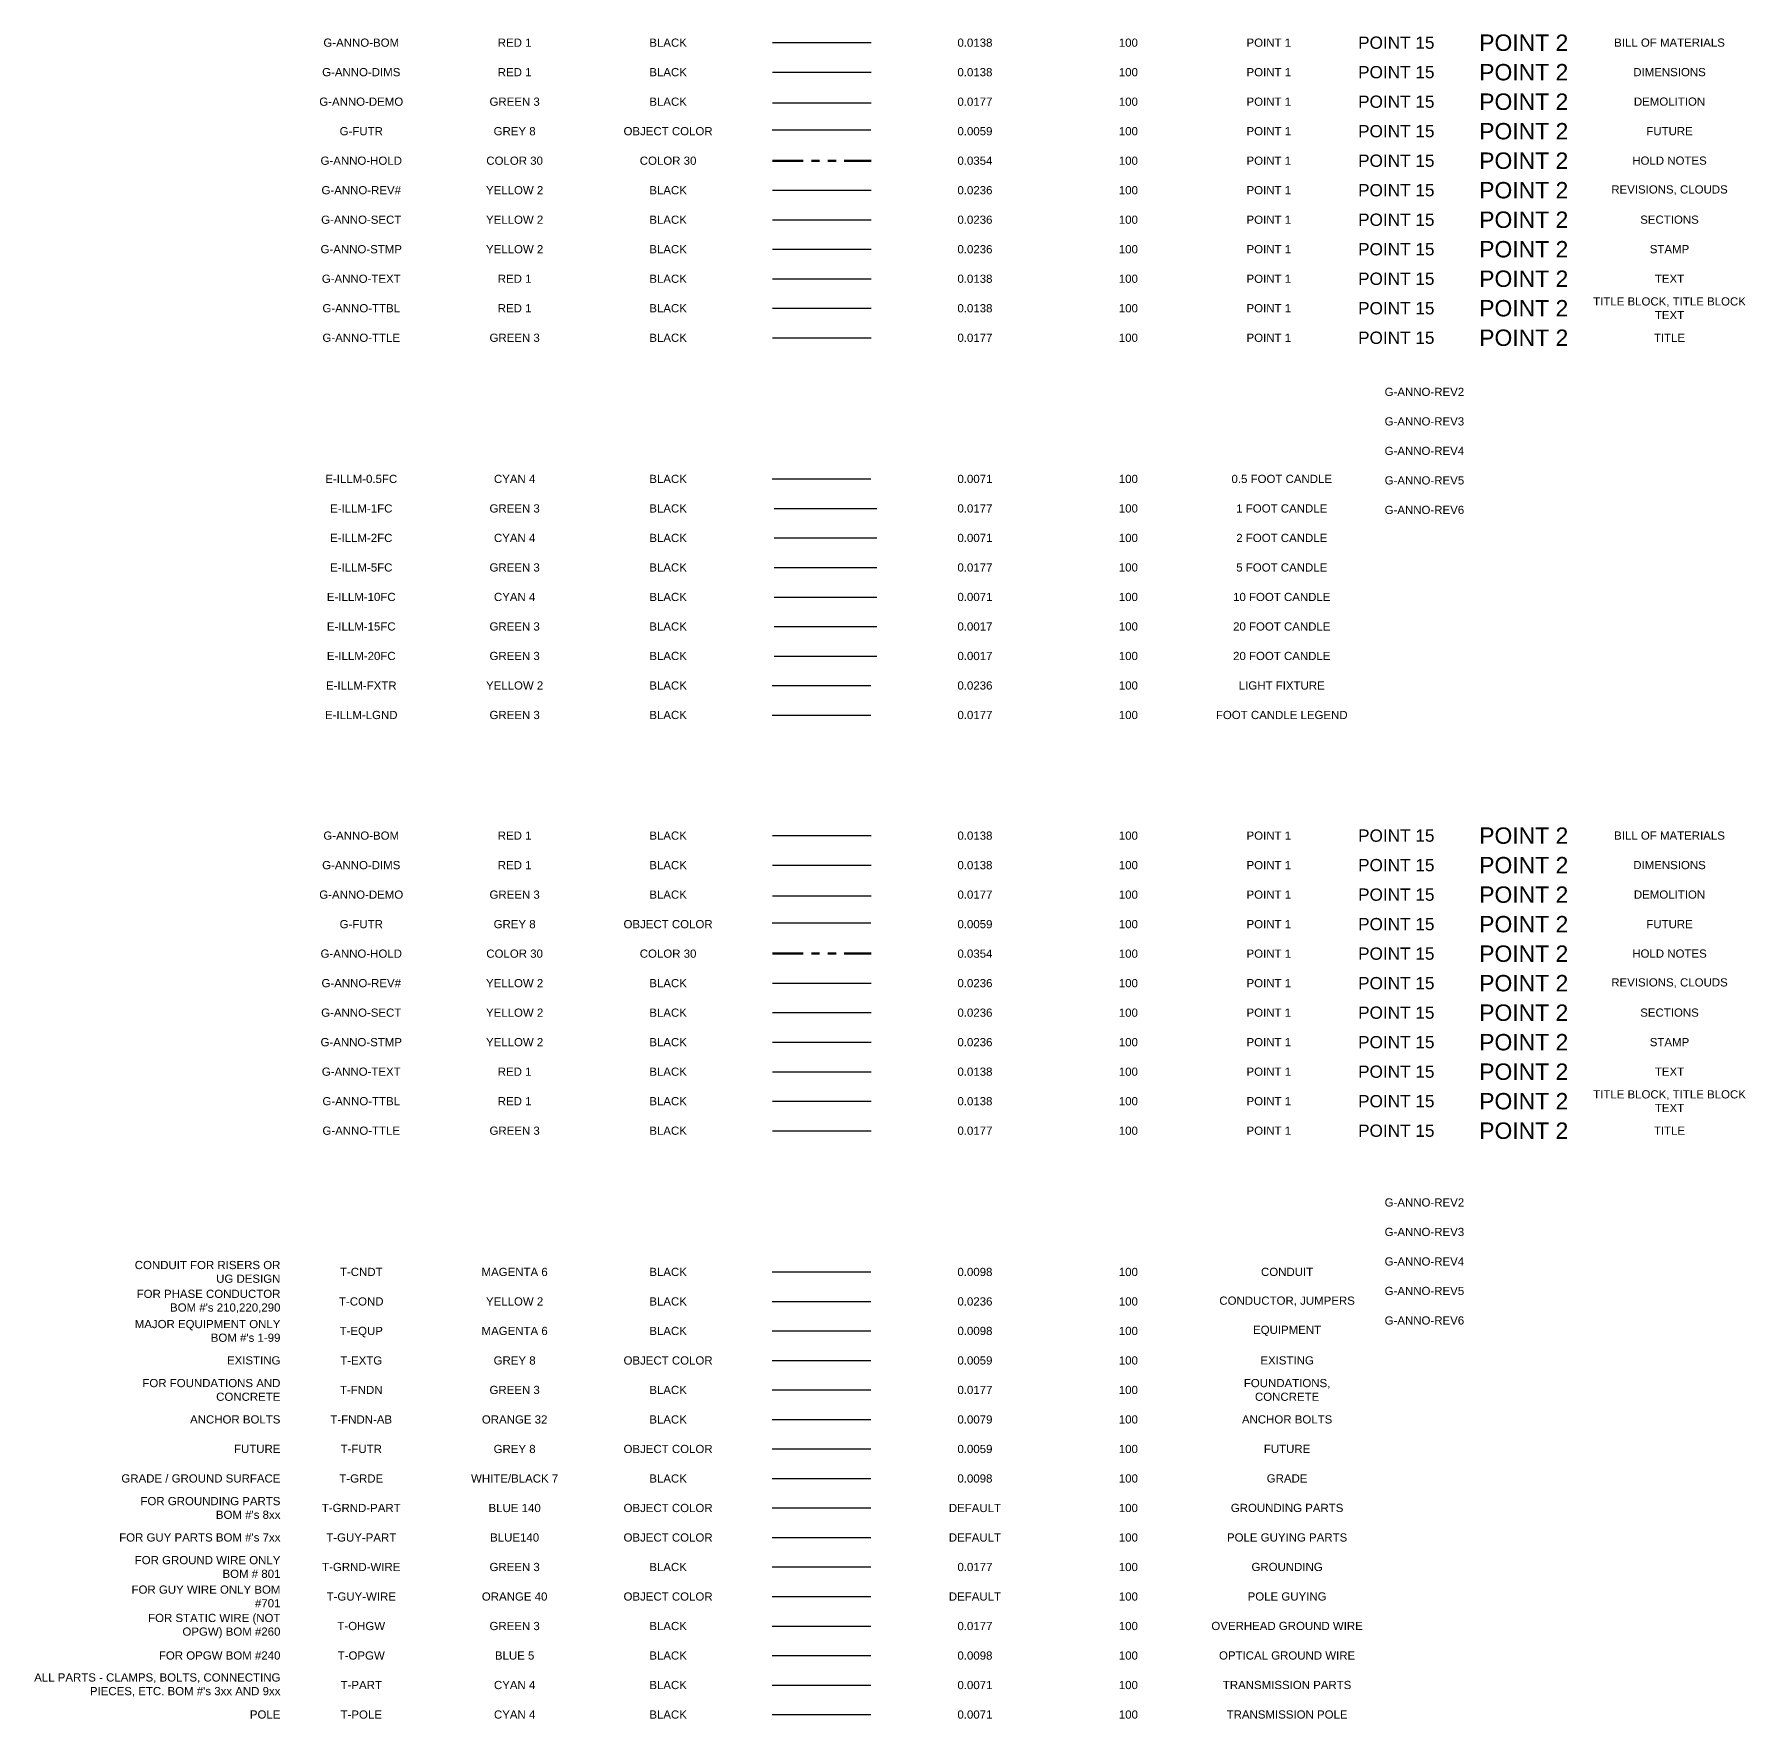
# Model space of a CAD drawing. Header units: inches. Extents: x -23.8 to 31, y -17.1 to 50.4.
# Drawn here: x -23.77 to -2.9, y -17.15 to 3.4 of the extents above; entities that cross this region are included whole.
import ezdxf
from ezdxf.enums import TextEntityAlignment as Align

# ---------------------------------------------------------------- set-up
doc = ezdxf.new("R2010")
doc.units = ezdxf.units.IN
doc.header["$MEASUREMENT"] = 0
doc.linetypes.add('PHANTOM4', pattern=[0.6875, 0.3125, 0.0625, -0.0625, 0.0625, -0.0625, 0.0625, -0.0625])
for name, color, linetype in [('E-ILLM-0.5FC', 4, '0.5FC'), ('E-ILLM-10FC', 4, '10FC'), ('E-ILLM-15FC', 3, '15FC'), ('E-ILLM-1FC', 3, '1FC'), ('E-ILLM-20FC', 4, '20FC'), ('E-ILLM-2FC', 4, '2FC'), ('E-ILLM-5FC', 3, '5FC'), ('E-ILLM-FXTR', 2, 'Continuous'), ('E-ILLM-LGND', 3, 'LGND-FC'), ('G-ANNO-BOM', 1, 'Continuous'), ('G-ANNO-DEMO', 3, 'Continuous'), ('G-ANNO-DIMS', 1, 'Continuous'), ('G-ANNO-REV1', 2, 'Continuous'), ('G-ANNO-REV2', 2, 'Continuous'), ('G-ANNO-REV3', 2, 'Continuous'), ('G-ANNO-REV4', 2, 'Continuous'), ('G-ANNO-REV5', 2, 'Continuous'), ('G-ANNO-REV6', 2, 'Continuous'), ('G-ANNO-SECT', 2, 'Continuous'), ('G-ANNO-STMP', 2, 'Continuous'), ('G-ANNO-TEXT', 1, 'Continuous'), ('G-ANNO-TTBL', 1, 'Continuous'), ('G-ANNO-TTLE', 3, 'Continuous'), ('G-FUTR', 8, 'Continuous'), ('T-CNDT', 6, 'Continuous'), ('T-COND', 3, 'Continuous'), ('T-EQUP', 6, 'Continuous'), ('T-EXTG', 8, 'Continuous'), ('T-FNDN', 3, 'Continuous'), ('T-FNDN-AB', 32, 'Continuous'), ('T-FUTR', 8, 'Continuous'), ('T-GRDE', 7, 'Continuous'), ('T-GRND-PART', 140, 'Continuous'), ('T-GRND-WIRE', 3, 'Continuous'), ('T-GUY-PART', 140, 'Continuous'), ('T-GUY-WIRE', 40, 'Continuous'), ('T-OHGW', 3, 'Continuous'), ('T-OPGW', 5, 'Continuous'), ('T-PART', 4, 'Continuous'), ('T-POLE', 4, 'Continuous')]:
    doc.layers.add(name, color=color, linetype=linetype)
doc.layers.add('G-ANNO-HOLD', color=30, linetype='PHANTOM4', lineweight=90)
doc.styles.add('ARIAL', font='Arial.ttf')
doc.styles.add('NEI-A', font='Arial.ttf')
doc.linetypes.add('0.5FC', pattern='A,0.2,-0.15,["0.5",ARIAL,S=0.07,R=0,X=-0.1,Y=-0.025],-0.06', length=0.41)
doc.linetypes.add('10FC', pattern='A,0.2,-0.15,["10",ARIAL,S=0.07,R=0,X=-0.1,Y=-0.025],-0.04', length=0.39)
doc.linetypes.add('15FC', pattern='A,0.2,-0.15,["15",NEI-A,S=0.07,R=0,X=-0.1,Y=-0.025],-0.04', length=0.39)
doc.linetypes.add('1FC', pattern='A,0.2,-0.15,["1",ARIAL,S=0.07,R=0,X=-0.1,Y=-0.025],-0.02', length=0.37)
doc.linetypes.add('20FC', pattern='A,0.2,-0.15,["20",ARIAL,S=0.07,R=0,X=-0.1,Y=-0.025],-0.05', length=0.4)
doc.linetypes.add('2FC', pattern='A,0.2,-0.15,["2",ARIAL,S=0.07,R=0,X=-0.1,Y=-0.025],-0.02', length=0.37)
doc.linetypes.add('5FC', pattern='A,0.2,-0.15,["5",ARIAL,S=0.07,R=0,X=-0.1,Y=-0.025],-0.02', length=0.37)
doc.linetypes.add('LGND-FC', pattern='A,0.2,-0.15,["xx",NEI-A,S=0.07,R=0,X=-0.1,Y=-0.025],-0.05', length=0.4)

# ---------------------------------------------------------------- blocks, each defined once
blk = doc.blocks.new('NOTES - LAYERS - ILLUMINATION')
at = {"layer": 'E-ILLM-0.5FC'}
blk.add_line((-11.946, -6.615), (-10.743, -6.615), dxfattribs=at)
at = {"layer": 'E-ILLM-10FC'}
blk.add_line((-11.922, -8.055), (-10.668, -8.055), dxfattribs=at)
at = {"layer": 'E-ILLM-15FC', "linetype": '15FC'}
blk.add_line((-11.922, -8.415), (-10.668, -8.415), dxfattribs=at)
at = {"layer": 'E-ILLM-1FC'}
blk.add_line((-11.922, -6.975), (-10.668, -6.975), dxfattribs=at)
at = {"layer": 'E-ILLM-20FC'}
blk.add_line((-11.922, -8.775), (-10.668, -8.775), dxfattribs=at)
at = {"layer": 'E-ILLM-2FC'}
blk.add_line((-11.922, -7.335), (-10.668, -7.335), dxfattribs=at)
at = {"layer": 'E-ILLM-5FC'}
blk.add_line((-11.922, -7.695), (-10.668, -7.695), dxfattribs=at)
at = {"layer": 'E-ILLM-FXTR', "linetype": 'LGND-FC'}
blk.add_line((-11.946, -9.135), (-10.743, -9.135), dxfattribs=at)
at = {"layer": 'E-ILLM-LGND'}
blk.add_line((-11.946, -9.495), (-10.743, -9.495), dxfattribs=at)
at = {"layer": 'G-ANNO-BOM'}
blk.add_line((-11.942, -1.292), (-10.739, -1.292), dxfattribs=at)
at = {"layer": 'G-ANNO-DEMO'}
blk.add_line((-11.942, -2.026), (-10.739, -2.026), dxfattribs=at)
at = {"layer": 'G-ANNO-DIMS'}
blk.add_line((-11.942, -1.652), (-10.739, -1.652), dxfattribs=at)
at = {"layer": 'G-ANNO-HOLD'}
blk.add_line((-11.942, -2.732), (-10.739, -2.732), dxfattribs=at)
at = {"layer": 'G-ANNO-REV1'}
blk.add_line((-11.942, -3.092), (-10.739, -3.092), dxfattribs=at)
at = {"layer": 'G-ANNO-SECT'}
blk.add_line((-11.942, -3.452), (-10.739, -3.452), dxfattribs=at)
at = {"layer": 'G-ANNO-STMP'}
blk.add_line((-11.942, -3.812), (-10.739, -3.812), dxfattribs=at)
at = {"layer": 'G-ANNO-TEXT'}
blk.add_line((-11.942, -4.172), (-10.739, -4.172), dxfattribs=at)
at = {"layer": 'G-ANNO-TTBL'}
blk.add_line((-11.942, -4.532), (-10.739, -4.532), dxfattribs=at)
at = {"layer": 'G-ANNO-TTLE'}
blk.add_line((-11.942, -4.892), (-10.739, -4.892), dxfattribs=at)
at = {"layer": 'G-FUTR'}
blk.add_line((-11.946, -2.356), (-10.743, -2.356), dxfattribs=at)
at = {"layer": 'E-ILLM-0.5FC', "char_height": 0.1, "attachment_point": 5, "style": 'NEI-A'}
for s, insert in [('E-ILLM-0.5FC', (-16.959, -6.615)), ('CYAN 4', (-15.088, -6.615)), ('BLACK', (-13.216, -6.615)), ('0.0071', (-9.473, -6.615))]:
    blk.add_mtext(s, dxfattribs=dict(at, insert=insert))
for s, width, insert in [('100', 0.66323, (-7.601, -6.615)), ('0.5 FOOT CANDLE', 1.63441, (-5.73, -6.615))]:
    blk.add_mtext_dynamic_manual_height_columns(s, width=width, gutter_width=0.5, heights=[0], dxfattribs=dict(at, insert=insert))
at = {"layer": 'E-ILLM-10FC', "char_height": 0.1, "attachment_point": 5, "style": 'NEI-A'}
for s, insert in [('E-ILLM-10FC', (-16.959, -8.055)), ('CYAN 4', (-15.088, -8.055)), ('BLACK', (-13.216, -8.055)), ('0.0071', (-9.473, -8.055))]:
    blk.add_mtext(s, dxfattribs=dict(at, insert=insert))
for s, width, insert in [('100', 0.66323, (-7.601, -8.055)), ('10 FOOT CANDLE', 1.57835, (-5.73, -8.055))]:
    blk.add_mtext_dynamic_manual_height_columns(s, width=width, gutter_width=0.5, heights=[0], dxfattribs=dict(at, insert=insert))
at = {"layer": 'E-ILLM-15FC', "char_height": 0.1, "attachment_point": 5, "style": 'NEI-A'}
for s, insert in [('E-ILLM-15FC', (-16.959, -8.415)), ('GREEN 3', (-15.088, -8.415)), ('BLACK', (-13.216, -8.415)), ('0.0017', (-9.473, -8.415))]:
    blk.add_mtext(s, dxfattribs=dict(at, insert=insert))
for s, width, heights, insert in [('100', 0.66323, [0], (-7.601, -8.415)), ('20 FOOT CANDLE', 1.8369, [0.329], (-5.73, -8.415))]:
    blk.add_mtext_dynamic_manual_height_columns(s, width=width, gutter_width=0.5, heights=heights, dxfattribs=dict(at, insert=insert))
at = {"layer": 'E-ILLM-1FC', "char_height": 0.1, "attachment_point": 5, "style": 'NEI-A'}
for s, insert in [('E-ILLM-1FC', (-16.959, -6.975)), ('GREEN 3', (-15.088, -6.975)), ('BLACK', (-13.216, -6.975)), ('0.0177', (-9.473, -6.975))]:
    blk.add_mtext(s, dxfattribs=dict(at, insert=insert))
for s, width, heights, insert in [('100', 0.66323, [0], (-7.601, -6.975)), ('1 FOOT CANDLE', 2.35986, [0.329], (-5.73, -6.975))]:
    blk.add_mtext_dynamic_manual_height_columns(s, width=width, gutter_width=0.5, heights=heights, dxfattribs=dict(at, insert=insert))
at = {"layer": 'E-ILLM-20FC', "char_height": 0.1, "attachment_point": 5, "style": 'NEI-A'}
for s, insert in [('E-ILLM-20FC', (-16.959, -8.775)), ('GREEN 3', (-15.088, -8.775)), ('BLACK', (-13.216, -8.775)), ('0.0017', (-9.473, -8.775))]:
    blk.add_mtext(s, dxfattribs=dict(at, insert=insert))
for s, width, heights, insert in [('100', 0.66323, [0], (-7.601, -8.775)), ('20 FOOT CANDLE', 1.8369, [0.329], (-5.73, -8.775))]:
    blk.add_mtext_dynamic_manual_height_columns(s, width=width, gutter_width=0.5, heights=heights, dxfattribs=dict(at, insert=insert))
at = {"layer": 'E-ILLM-2FC', "char_height": 0.1, "attachment_point": 5, "style": 'NEI-A'}
for s, insert in [('E-ILLM-2FC', (-16.959, -7.335)), ('CYAN 4', (-15.088, -7.335)), ('BLACK', (-13.216, -7.335)), ('0.0071', (-9.473, -7.335))]:
    blk.add_mtext(s, dxfattribs=dict(at, insert=insert))
for s, width, insert in [('100', 0.66323, (-7.601, -7.335)), ('2 FOOT CANDLE', 1.74649, (-5.73, -7.335))]:
    blk.add_mtext_dynamic_manual_height_columns(s, width=width, gutter_width=0.5, heights=[0], dxfattribs=dict(at, insert=insert))
at = {"layer": 'E-ILLM-5FC', "char_height": 0.1, "attachment_point": 5, "style": 'NEI-A'}
for s, insert in [('E-ILLM-5FC', (-16.959, -7.695)), ('GREEN 3', (-15.088, -7.695)), ('BLACK', (-13.216, -7.695)), ('0.0177', (-9.473, -7.695))]:
    blk.add_mtext(s, dxfattribs=dict(at, insert=insert))
for s, width, heights, insert in [('100', 0.66323, [0], (-7.601, -7.695)), ('5 FOOT CANDLE', 2.00499, [0.329], (-5.73, -7.695))]:
    blk.add_mtext_dynamic_manual_height_columns(s, width=width, gutter_width=0.5, heights=heights, dxfattribs=dict(at, insert=insert))
at = {"layer": 'E-ILLM-FXTR', "linetype": 'Continuous', "char_height": 0.1, "attachment_point": 5, "style": 'NEI-A'}
for s, insert in [('E-ILLM-FXTR', (-16.959, -9.135)), ('YELLOW 2', (-15.088, -9.135)), ('BLACK', (-13.216, -9.135)), ('0.0236', (-9.473, -9.135))]:
    blk.add_mtext(s, dxfattribs=dict(at, insert=insert))
for s, width, heights, insert in [('100', 0.66323, [0], (-7.601, -9.135)), ('LIGHT FIXTURE', 1.8369, [0.329], (-5.73, -9.135))]:
    blk.add_mtext_dynamic_manual_height_columns(s, width=width, gutter_width=0.5, heights=heights, dxfattribs=dict(at, insert=insert))
at = {"layer": 'E-ILLM-LGND', "char_height": 0.1, "attachment_point": 5, "style": 'NEI-A'}
for s, insert in [('E-ILLM-LGND', (-16.959, -9.495)), ('GREEN 3', (-15.088, -9.495)), ('BLACK', (-13.216, -9.495)), ('0.0177', (-9.473, -9.495))]:
    blk.add_mtext(s, dxfattribs=dict(at, insert=insert))
for s, width, insert in [('100', 0.66323, (-7.601, -9.495)), ('FOOT CANDLE LEGEND', 1.67174, (-5.73, -9.495))]:
    blk.add_mtext_dynamic_manual_height_columns(s, width=width, gutter_width=0.5, heights=[0], dxfattribs=dict(at, insert=insert))
at = {"layer": 'G-ANNO-BOM', "style": 'NEI-A'}
for s, height, p in [('G-ANNO-BOM', 0.1, (-16.959, -1.292)), ('RED 1', 0.1, (-15.088, -1.292)), ('BLACK', 0.1, (-13.216, -1.292)), ('0.0138', 0.1, (-9.473, -1.292)), ('100', 0.1, (-7.601, -1.292)), ('POINT 1', 0.1, (-5.888, -1.292)), ('POINT 15', 0.15, (-4.333, -1.292)), ('POINT 2', 0.2, (-2.778, -1.292))]:
    blk.add_text(s, height=height, dxfattribs=at).set_placement(p, align=Align.MIDDLE_CENTER)
at = {"layer": 'G-ANNO-BOM', "insert": (-1, -1.292), "char_height": 0.1, "width": 2, "attachment_point": 5, "style": 'NEI-A'}
blk.add_mtext('BILL OF MATERIALS', dxfattribs=at)
at = {"layer": 'G-ANNO-DEMO', "style": 'NEI-A'}
for s, height, p in [('G-ANNO-DEMO', 0.1, (-16.959, -2.012)), ('GREEN 3', 0.1, (-15.088, -2.012)), ('BLACK', 0.1, (-13.216, -2.012)), ('0.0177', 0.1, (-9.473, -2.012)), ('100', 0.1, (-7.601, -2.012)), ('POINT 1', 0.1, (-5.888, -2.012)), ('POINT 15', 0.15, (-4.333, -2.012)), ('POINT 2', 0.2, (-2.778, -2.012))]:
    blk.add_text(s, height=height, dxfattribs=at).set_placement(p, align=Align.MIDDLE_CENTER)
at = {"layer": 'G-ANNO-DEMO', "insert": (-1, -2.012), "char_height": 0.1, "width": 2, "attachment_point": 5, "style": 'NEI-A'}
blk.add_mtext('DEMOLITION', dxfattribs=at)
at = {"layer": 'G-ANNO-DIMS', "style": 'NEI-A'}
for s, height, p in [('G-ANNO-DIMS', 0.1, (-16.959, -1.652)), ('RED 1', 0.1, (-15.088, -1.652)), ('BLACK', 0.1, (-13.216, -1.652)), ('0.0138', 0.1, (-9.473, -1.652)), ('100', 0.1, (-7.601, -1.652)), ('POINT 1', 0.1, (-5.888, -1.652)), ('POINT 15', 0.15, (-4.333, -1.652)), ('POINT 2', 0.2, (-2.778, -1.652))]:
    blk.add_text(s, height=height, dxfattribs=at).set_placement(p, align=Align.MIDDLE_CENTER)
at = {"layer": 'G-ANNO-DIMS', "insert": (-1, -1.652), "char_height": 0.1, "width": 2, "attachment_point": 5, "style": 'NEI-A'}
blk.add_mtext('DIMENSIONS', dxfattribs=at)
at = {"layer": 'G-ANNO-HOLD', "style": 'NEI-A'}
for s, height, p in [('G-ANNO-HOLD', 0.1, (-16.959, -2.732)), ('COLOR 30', 0.1, (-15.088, -2.732)), ('COLOR 30', 0.1, (-13.216, -2.732)), ('0.0354', 0.1, (-9.473, -2.732)), ('100', 0.1, (-7.601, -2.732)), ('POINT 1', 0.1, (-5.888, -2.732)), ('POINT 15', 0.15, (-4.333, -2.732)), ('POINT 2', 0.2, (-2.778, -2.732))]:
    blk.add_text(s, height=height, dxfattribs=at).set_placement(p, align=Align.MIDDLE_CENTER)
at = {"layer": 'G-ANNO-HOLD', "insert": (-1, -2.732), "char_height": 0.1, "width": 2, "attachment_point": 5, "style": 'NEI-A'}
blk.add_mtext('HOLD NOTES', dxfattribs=at)
at = {"layer": 'G-ANNO-REV1', "style": 'NEI-A'}
for s, height, p in [('G-ANNO-REV#', 0.1, (-16.959, -3.092)), ('YELLOW 2', 0.1, (-15.088, -3.092)), ('BLACK', 0.1, (-13.216, -3.092)), ('0.0236', 0.1, (-9.473, -3.092)), ('100', 0.1, (-7.601, -3.092)), ('POINT 1', 0.1, (-5.888, -3.092)), ('POINT 15', 0.15, (-4.333, -3.092)), ('POINT 2', 0.2, (-2.778, -3.092))]:
    blk.add_text(s, height=height, dxfattribs=at).set_placement(p, align=Align.MIDDLE_CENTER)
at = {"layer": 'G-ANNO-REV1', "insert": (-1, -3.092), "char_height": 0.1, "width": 2, "attachment_point": 5, "style": 'NEI-A'}
blk.add_mtext('REVISIONS, CLOUDS', dxfattribs=at)
at = {"layer": 'G-ANNO-REV2', "insert": (-3.99, -5.553), "char_height": 0.1, "attachment_point": 5, "style": 'NEI-A'}
blk.add_mtext('G-ANNO-REV2', dxfattribs=at)
at = {"layer": 'G-ANNO-REV3', "insert": (-3.99, -5.913), "char_height": 0.1, "attachment_point": 5, "style": 'NEI-A'}
blk.add_mtext('G-ANNO-REV3', dxfattribs=at)
at = {"layer": 'G-ANNO-REV4', "insert": (-3.99, -6.273), "char_height": 0.1, "attachment_point": 5, "style": 'NEI-A'}
blk.add_mtext('G-ANNO-REV4', dxfattribs=at)
at = {"layer": 'G-ANNO-REV5', "insert": (-3.99, -6.633), "char_height": 0.1, "attachment_point": 5, "style": 'NEI-A'}
blk.add_mtext('G-ANNO-REV5', dxfattribs=at)
at = {"layer": 'G-ANNO-REV6', "insert": (-3.99, -6.993), "char_height": 0.1, "attachment_point": 5, "style": 'NEI-A'}
blk.add_mtext('G-ANNO-REV6', dxfattribs=at)
at = {"layer": 'G-ANNO-SECT', "style": 'NEI-A'}
for s, height, p in [('G-ANNO-SECT', 0.1, (-16.959, -3.452)), ('YELLOW 2', 0.1, (-15.088, -3.452)), ('BLACK', 0.1, (-13.216, -3.452)), ('0.0236', 0.1, (-9.473, -3.452)), ('100', 0.1, (-7.601, -3.452)), ('POINT 1', 0.1, (-5.888, -3.452)), ('POINT 15', 0.15, (-4.333, -3.452)), ('POINT 2', 0.2, (-2.778, -3.452))]:
    blk.add_text(s, height=height, dxfattribs=at).set_placement(p, align=Align.MIDDLE_CENTER)
at = {"layer": 'G-ANNO-SECT', "insert": (-1, -3.452), "char_height": 0.1, "width": 2, "attachment_point": 5, "style": 'NEI-A'}
blk.add_mtext('SECTIONS', dxfattribs=at)
at = {"layer": 'G-ANNO-STMP', "style": 'NEI-A'}
for s, height, p in [('POINT 15', 0.15, (-4.333, -3.812)), ('POINT 2', 0.2, (-2.778, -3.812)), ('G-ANNO-STMP', 0.1, (-16.959, -3.812)), ('YELLOW 2', 0.1, (-15.088, -3.812)), ('BLACK', 0.1, (-13.216, -3.812)), ('0.0236', 0.1, (-9.473, -3.812)), ('100', 0.1, (-7.601, -3.812)), ('POINT 1', 0.1, (-5.888, -3.812))]:
    blk.add_text(s, height=height, dxfattribs=at).set_placement(p, align=Align.MIDDLE_CENTER)
at = {"layer": 'G-ANNO-STMP', "insert": (-1, -3.812), "char_height": 0.1, "width": 2, "attachment_point": 5, "style": 'NEI-A'}
blk.add_mtext('STAMP', dxfattribs=at)
at = {"layer": 'G-ANNO-TEXT', "style": 'NEI-A'}
for s, height, p in [('G-ANNO-TEXT', 0.1, (-16.959, -4.172)), ('RED 1', 0.1, (-15.088, -4.172)), ('BLACK', 0.1, (-13.216, -4.172)), ('0.0138', 0.1, (-9.473, -4.172)), ('100', 0.1, (-7.601, -4.172)), ('POINT 1', 0.1, (-5.888, -4.172)), ('POINT 15', 0.15, (-4.333, -4.172)), ('POINT 2', 0.2, (-2.778, -4.172))]:
    blk.add_text(s, height=height, dxfattribs=at).set_placement(p, align=Align.MIDDLE_CENTER)
at = {"layer": 'G-ANNO-TEXT', "insert": (-1, -4.172), "char_height": 0.1, "width": 2, "attachment_point": 5, "style": 'NEI-A'}
blk.add_mtext('TEXT', dxfattribs=at)
at = {"layer": 'G-ANNO-TTBL', "style": 'NEI-A'}
for s, height, p in [('G-ANNO-TTBL', 0.1, (-16.959, -4.532)), ('RED 1', 0.1, (-15.088, -4.532)), ('BLACK', 0.1, (-13.216, -4.532)), ('0.0138', 0.1, (-9.473, -4.532)), ('100', 0.1, (-7.601, -4.532)), ('POINT 1', 0.1, (-5.888, -4.532)), ('POINT 15', 0.15, (-4.333, -4.532)), ('POINT 2', 0.2, (-2.778, -4.532))]:
    blk.add_text(s, height=height, dxfattribs=at).set_placement(p, align=Align.MIDDLE_CENTER)
at = {"layer": 'G-ANNO-TTBL', "insert": (-1, -4.532), "char_height": 0.1, "width": 2, "attachment_point": 5, "style": 'NEI-A'}
blk.add_mtext('TITLE BLOCK, TITLE BLOCK TEXT', dxfattribs=at)
at = {"layer": 'G-ANNO-TTLE', "style": 'NEI-A'}
for s, height, p in [('POINT 2', 0.2, (-2.778, -4.892)), ('G-ANNO-TTLE', 0.1, (-16.959, -4.892)), ('GREEN 3', 0.1, (-15.088, -4.892)), ('BLACK', 0.1, (-13.216, -4.892)), ('0.0177', 0.1, (-9.473, -4.892)), ('100', 0.1, (-7.601, -4.892)), ('POINT 1', 0.1, (-5.888, -4.892)), ('POINT 15', 0.15, (-4.333, -4.892))]:
    blk.add_text(s, height=height, dxfattribs=at).set_placement(p, align=Align.MIDDLE_CENTER)
at = {"layer": 'G-ANNO-TTLE', "insert": (-1, -4.892), "char_height": 0.1, "width": 2, "attachment_point": 5, "style": 'NEI-A'}
blk.add_mtext('TITLE', dxfattribs=at)
at = {"layer": 'G-FUTR', "style": 'NEI-A'}
for s, height, p in [('POINT 15', 0.15, (-4.333, -2.372)), ('POINT 2', 0.2, (-2.778, -2.372)), ('G-FUTR', 0.1, (-16.959, -2.372)), ('GREY 8', 0.1, (-15.088, -2.372)), ('OBJECT COLOR', 0.1, (-13.216, -2.372)), ('0.0059', 0.1, (-9.473, -2.372)), ('100', 0.1, (-7.601, -2.372)), ('POINT 1', 0.1, (-5.888, -2.372))]:
    blk.add_text(s, height=height, dxfattribs=at).set_placement(p, align=Align.MIDDLE_CENTER)
at = {"layer": 'G-FUTR', "insert": (-1, -2.372), "char_height": 0.1, "width": 2, "attachment_point": 5, "style": 'NEI-A'}
blk.add_mtext('FUTURE', dxfattribs=at)
blk = doc.blocks.new('NOTES - LAYERS - TRANSMISSION')
at = {"layer": 'G-ANNO-BOM'}
blk.add_line((-11.942, -1.292), (-10.739, -1.292), dxfattribs=at)
at = {"layer": 'G-ANNO-DEMO'}
blk.add_line((-11.942, -2.026), (-10.739, -2.026), dxfattribs=at)
at = {"layer": 'G-ANNO-DIMS'}
blk.add_line((-11.942, -1.652), (-10.739, -1.652), dxfattribs=at)
at = {"layer": 'G-ANNO-HOLD'}
blk.add_line((-11.942, -2.732), (-10.739, -2.732), dxfattribs=at)
at = {"layer": 'G-ANNO-REV1'}
blk.add_line((-11.942, -3.092), (-10.739, -3.092), dxfattribs=at)
at = {"layer": 'G-ANNO-SECT'}
blk.add_line((-11.942, -3.452), (-10.739, -3.452), dxfattribs=at)
at = {"layer": 'G-ANNO-STMP'}
blk.add_line((-11.942, -3.812), (-10.739, -3.812), dxfattribs=at)
at = {"layer": 'G-ANNO-TEXT'}
blk.add_line((-11.942, -4.172), (-10.739, -4.172), dxfattribs=at)
at = {"layer": 'G-ANNO-TTBL'}
blk.add_line((-11.942, -4.532), (-10.739, -4.532), dxfattribs=at)
at = {"layer": 'G-ANNO-TTLE'}
blk.add_line((-11.942, -4.892), (-10.739, -4.892), dxfattribs=at)
at = {"layer": 'G-FUTR'}
blk.add_line((-11.946, -2.356), (-10.743, -2.356), dxfattribs=at)
at = {"layer": 'T-CNDT'}
blk.add_line((-11.946, -6.615), (-10.743, -6.615), dxfattribs=at)
at = {"layer": 'T-COND'}
blk.add_line((-11.946, -6.975), (-10.743, -6.975), dxfattribs=at)
at = {"layer": 'T-EQUP'}
blk.add_line((-11.946, -7.335), (-10.743, -7.335), dxfattribs=at)
at = {"layer": 'T-EXTG'}
blk.add_line((-11.946, -7.695), (-10.743, -7.695), dxfattribs=at)
at = {"layer": 'T-FNDN'}
blk.add_line((-11.946, -8.055), (-10.743, -8.055), dxfattribs=at)
at = {"layer": 'T-FNDN-AB'}
blk.add_line((-11.946, -8.415), (-10.743, -8.415), dxfattribs=at)
at = {"layer": 'T-FUTR'}
blk.add_line((-11.946, -8.775), (-10.743, -8.775), dxfattribs=at)
at = {"layer": 'T-GRDE'}
blk.add_line((-11.946, -9.135), (-10.743, -9.135), dxfattribs=at)
at = {"layer": 'T-GRND-PART'}
blk.add_line((-11.946, -9.495), (-10.743, -9.495), dxfattribs=at)
at = {"layer": 'T-GRND-WIRE'}
blk.add_line((-11.946, -10.215), (-10.743, -10.215), dxfattribs=at)
at = {"layer": 'T-GUY-PART'}
blk.add_line((-11.946, -9.855), (-10.743, -9.855), dxfattribs=at)
at = {"layer": 'T-GUY-WIRE'}
blk.add_line((-11.946, -10.575), (-10.743, -10.575), dxfattribs=at)
at = {"layer": 'T-OHGW'}
blk.add_line((-11.946, -10.935), (-10.743, -10.935), dxfattribs=at)
at = {"layer": 'T-OPGW'}
blk.add_line((-11.946, -11.295), (-10.743, -11.295), dxfattribs=at)
at = {"layer": 'T-PART'}
blk.add_line((-11.946, -11.655), (-10.743, -11.655), dxfattribs=at)
at = {"layer": 'T-POLE'}
blk.add_line((-11.946, -12.015), (-10.743, -12.015), dxfattribs=at)
at = {"layer": 'Defpoints', "char_height": 0.1, "attachment_point": 6, "style": 'NEI-A'}
for s, insert, width in [('CONDUIT FOR RISERS OR UG DESIGN', (-17.945, -6.615), 2), ("FOR PHASE CONDUCTOR BOM #'s 210,220,290", (-17.945, -6.975), 2), ("MAJOR EQUIPMENT ONLY BOM #'s 1-99", (-17.945, -7.335), 2), ('EXISTING', (-17.945, -7.695), 2), ('FOR FOUNDATIONS AND CONCRETE', (-17.945, -8.055), 2), ('ANCHOR BOLTS', (-17.945, -8.415), 2), ('FUTURE', (-17.945, -8.775), 2), ('GRADE / GROUND SURFACE', (-17.945, -9.135), 2), ("FOR GROUNDING PARTS BOM #'s 8xx", (-17.945, -9.495), 2), ("FOR GUY PARTS BOM #'s 7xx", (-17.945, -9.855), 2), ('FOR GROUND WIRE ONLY BOM # 801', (-17.945, -10.215), 2), ('FOR GUY WIRE ONLY BOM #701', (-17.945, -10.575), 2), ('FOR STATIC WIRE (NOT OPGW) BOM #260', (-17.945, -10.935), 2), ('FOR OPGW BOM #240', (-17.945, -11.295), 2), ("ALL PARTS - CLAMPS, BOLTS, CONNECTING PIECES, ETC. BOM #'s 3xx AND 9xx", (-17.945, -11.655), 3.18579), ('POLE', (-17.945, -12.015), 2)]:
    blk.add_mtext(s, dxfattribs=dict(at, insert=insert, width=width))
at = {"layer": 'G-ANNO-BOM', "style": 'NEI-A'}
for s, height, p in [('G-ANNO-BOM', 0.1, (-16.959, -1.292)), ('RED 1', 0.1, (-15.088, -1.292)), ('BLACK', 0.1, (-13.216, -1.292)), ('0.0138', 0.1, (-9.473, -1.292)), ('100', 0.1, (-7.601, -1.292)), ('POINT 1', 0.1, (-5.888, -1.292)), ('POINT 15', 0.15, (-4.333, -1.292)), ('POINT 2', 0.2, (-2.778, -1.292))]:
    blk.add_text(s, height=height, dxfattribs=at).set_placement(p, align=Align.MIDDLE_CENTER)
at = {"layer": 'G-ANNO-BOM', "insert": (-1, -1.292), "char_height": 0.1, "width": 2, "attachment_point": 5, "style": 'NEI-A'}
blk.add_mtext('BILL OF MATERIALS', dxfattribs=at)
at = {"layer": 'G-ANNO-DEMO', "style": 'NEI-A'}
for s, height, p in [('G-ANNO-DEMO', 0.1, (-16.959, -2.012)), ('GREEN 3', 0.1, (-15.088, -2.012)), ('BLACK', 0.1, (-13.216, -2.012)), ('0.0177', 0.1, (-9.473, -2.012)), ('100', 0.1, (-7.601, -2.012)), ('POINT 1', 0.1, (-5.888, -2.012)), ('POINT 15', 0.15, (-4.333, -2.012)), ('POINT 2', 0.2, (-2.778, -2.012))]:
    blk.add_text(s, height=height, dxfattribs=at).set_placement(p, align=Align.MIDDLE_CENTER)
at = {"layer": 'G-ANNO-DEMO', "insert": (-1, -2.012), "char_height": 0.1, "width": 2, "attachment_point": 5, "style": 'NEI-A'}
blk.add_mtext('DEMOLITION', dxfattribs=at)
at = {"layer": 'G-ANNO-DIMS', "style": 'NEI-A'}
for s, height, p in [('G-ANNO-DIMS', 0.1, (-16.959, -1.652)), ('RED 1', 0.1, (-15.088, -1.652)), ('BLACK', 0.1, (-13.216, -1.652)), ('0.0138', 0.1, (-9.473, -1.652)), ('100', 0.1, (-7.601, -1.652)), ('POINT 1', 0.1, (-5.888, -1.652)), ('POINT 15', 0.15, (-4.333, -1.652)), ('POINT 2', 0.2, (-2.778, -1.652))]:
    blk.add_text(s, height=height, dxfattribs=at).set_placement(p, align=Align.MIDDLE_CENTER)
at = {"layer": 'G-ANNO-DIMS', "insert": (-1, -1.652), "char_height": 0.1, "width": 2, "attachment_point": 5, "style": 'NEI-A'}
blk.add_mtext('DIMENSIONS', dxfattribs=at)
at = {"layer": 'G-ANNO-HOLD', "style": 'NEI-A'}
for s, height, p in [('G-ANNO-HOLD', 0.1, (-16.959, -2.732)), ('COLOR 30', 0.1, (-15.088, -2.732)), ('COLOR 30', 0.1, (-13.216, -2.732)), ('0.0354', 0.1, (-9.473, -2.732)), ('100', 0.1, (-7.601, -2.732)), ('POINT 1', 0.1, (-5.888, -2.732)), ('POINT 15', 0.15, (-4.333, -2.732)), ('POINT 2', 0.2, (-2.778, -2.732))]:
    blk.add_text(s, height=height, dxfattribs=at).set_placement(p, align=Align.MIDDLE_CENTER)
at = {"layer": 'G-ANNO-HOLD', "insert": (-1, -2.732), "char_height": 0.1, "width": 2, "attachment_point": 5, "style": 'NEI-A'}
blk.add_mtext('HOLD NOTES', dxfattribs=at)
at = {"layer": 'G-ANNO-REV1', "style": 'NEI-A'}
for s, height, p in [('G-ANNO-REV#', 0.1, (-16.959, -3.092)), ('YELLOW 2', 0.1, (-15.088, -3.092)), ('BLACK', 0.1, (-13.216, -3.092)), ('0.0236', 0.1, (-9.473, -3.092)), ('100', 0.1, (-7.601, -3.092)), ('POINT 1', 0.1, (-5.888, -3.092)), ('POINT 15', 0.15, (-4.333, -3.092)), ('POINT 2', 0.2, (-2.778, -3.092))]:
    blk.add_text(s, height=height, dxfattribs=at).set_placement(p, align=Align.MIDDLE_CENTER)
at = {"layer": 'G-ANNO-REV1', "insert": (-1, -3.092), "char_height": 0.1, "width": 2, "attachment_point": 5, "style": 'NEI-A'}
blk.add_mtext('REVISIONS, CLOUDS', dxfattribs=at)
at = {"layer": 'G-ANNO-REV2', "insert": (-3.99, -5.768), "char_height": 0.1, "attachment_point": 5, "style": 'NEI-A'}
blk.add_mtext('G-ANNO-REV2', dxfattribs=at)
at = {"layer": 'G-ANNO-REV3', "insert": (-3.99, -6.128), "char_height": 0.1, "attachment_point": 5, "style": 'NEI-A'}
blk.add_mtext('G-ANNO-REV3', dxfattribs=at)
at = {"layer": 'G-ANNO-REV4', "insert": (-3.99, -6.488), "char_height": 0.1, "attachment_point": 5, "style": 'NEI-A'}
blk.add_mtext('G-ANNO-REV4', dxfattribs=at)
at = {"layer": 'G-ANNO-REV5', "insert": (-3.99, -6.848), "char_height": 0.1, "attachment_point": 5, "style": 'NEI-A'}
blk.add_mtext('G-ANNO-REV5', dxfattribs=at)
at = {"layer": 'G-ANNO-REV6', "insert": (-3.99, -7.208), "char_height": 0.1, "attachment_point": 5, "style": 'NEI-A'}
blk.add_mtext('G-ANNO-REV6', dxfattribs=at)
at = {"layer": 'G-ANNO-SECT', "style": 'NEI-A'}
for s, height, p in [('G-ANNO-SECT', 0.1, (-16.959, -3.452)), ('YELLOW 2', 0.1, (-15.088, -3.452)), ('BLACK', 0.1, (-13.216, -3.452)), ('0.0236', 0.1, (-9.473, -3.452)), ('100', 0.1, (-7.601, -3.452)), ('POINT 1', 0.1, (-5.888, -3.452)), ('POINT 15', 0.15, (-4.333, -3.452)), ('POINT 2', 0.2, (-2.778, -3.452))]:
    blk.add_text(s, height=height, dxfattribs=at).set_placement(p, align=Align.MIDDLE_CENTER)
at = {"layer": 'G-ANNO-SECT', "insert": (-1, -3.452), "char_height": 0.1, "width": 2, "attachment_point": 5, "style": 'NEI-A'}
blk.add_mtext('SECTIONS', dxfattribs=at)
at = {"layer": 'G-ANNO-STMP', "style": 'NEI-A'}
for s, height, p in [('POINT 15', 0.15, (-4.333, -3.812)), ('POINT 2', 0.2, (-2.778, -3.812)), ('G-ANNO-STMP', 0.1, (-16.959, -3.812)), ('YELLOW 2', 0.1, (-15.088, -3.812)), ('BLACK', 0.1, (-13.216, -3.812)), ('0.0236', 0.1, (-9.473, -3.812)), ('100', 0.1, (-7.601, -3.812)), ('POINT 1', 0.1, (-5.888, -3.812))]:
    blk.add_text(s, height=height, dxfattribs=at).set_placement(p, align=Align.MIDDLE_CENTER)
at = {"layer": 'G-ANNO-STMP', "insert": (-1, -3.812), "char_height": 0.1, "width": 2, "attachment_point": 5, "style": 'NEI-A'}
blk.add_mtext('STAMP', dxfattribs=at)
at = {"layer": 'G-ANNO-TEXT', "style": 'NEI-A'}
for s, height, p in [('G-ANNO-TEXT', 0.1, (-16.959, -4.172)), ('RED 1', 0.1, (-15.088, -4.172)), ('BLACK', 0.1, (-13.216, -4.172)), ('0.0138', 0.1, (-9.473, -4.172)), ('100', 0.1, (-7.601, -4.172)), ('POINT 1', 0.1, (-5.888, -4.172)), ('POINT 15', 0.15, (-4.333, -4.172)), ('POINT 2', 0.2, (-2.778, -4.172))]:
    blk.add_text(s, height=height, dxfattribs=at).set_placement(p, align=Align.MIDDLE_CENTER)
at = {"layer": 'G-ANNO-TEXT', "insert": (-1, -4.172), "char_height": 0.1, "width": 2, "attachment_point": 5, "style": 'NEI-A'}
blk.add_mtext('TEXT', dxfattribs=at)
at = {"layer": 'G-ANNO-TTBL', "style": 'NEI-A'}
for s, height, p in [('G-ANNO-TTBL', 0.1, (-16.959, -4.532)), ('RED 1', 0.1, (-15.088, -4.532)), ('BLACK', 0.1, (-13.216, -4.532)), ('0.0138', 0.1, (-9.473, -4.532)), ('100', 0.1, (-7.601, -4.532)), ('POINT 1', 0.1, (-5.888, -4.532)), ('POINT 15', 0.15, (-4.333, -4.532)), ('POINT 2', 0.2, (-2.778, -4.532))]:
    blk.add_text(s, height=height, dxfattribs=at).set_placement(p, align=Align.MIDDLE_CENTER)
at = {"layer": 'G-ANNO-TTBL', "insert": (-1, -4.532), "char_height": 0.1, "width": 2, "attachment_point": 5, "style": 'NEI-A'}
blk.add_mtext('TITLE BLOCK, TITLE BLOCK TEXT', dxfattribs=at)
at = {"layer": 'G-ANNO-TTLE', "style": 'NEI-A'}
for s, height, p in [('POINT 2', 0.2, (-2.778, -4.892)), ('G-ANNO-TTLE', 0.1, (-16.959, -4.892)), ('GREEN 3', 0.1, (-15.088, -4.892)), ('BLACK', 0.1, (-13.216, -4.892)), ('0.0177', 0.1, (-9.473, -4.892)), ('100', 0.1, (-7.601, -4.892)), ('POINT 1', 0.1, (-5.888, -4.892)), ('POINT 15', 0.15, (-4.333, -4.892))]:
    blk.add_text(s, height=height, dxfattribs=at).set_placement(p, align=Align.MIDDLE_CENTER)
at = {"layer": 'G-ANNO-TTLE', "insert": (-1, -4.892), "char_height": 0.1, "width": 2, "attachment_point": 5, "style": 'NEI-A'}
blk.add_mtext('TITLE', dxfattribs=at)
at = {"layer": 'G-FUTR', "style": 'NEI-A'}
for s, height, p in [('POINT 15', 0.15, (-4.333, -2.372)), ('POINT 2', 0.2, (-2.778, -2.372)), ('G-FUTR', 0.1, (-16.959, -2.372)), ('GREY 8', 0.1, (-15.088, -2.372)), ('OBJECT COLOR', 0.1, (-13.216, -2.372)), ('0.0059', 0.1, (-9.473, -2.372)), ('100', 0.1, (-7.601, -2.372)), ('POINT 1', 0.1, (-5.888, -2.372))]:
    blk.add_text(s, height=height, dxfattribs=at).set_placement(p, align=Align.MIDDLE_CENTER)
at = {"layer": 'G-FUTR', "insert": (-1, -2.372), "char_height": 0.1, "width": 2, "attachment_point": 5, "style": 'NEI-A'}
blk.add_mtext('FUTURE', dxfattribs=at)
at = {"layer": 'T-CNDT', "style": 'NEI-A'}
for s, p in [('T-CNDT', (-16.959, -6.615)), ('MAGENTA 6', (-15.088, -6.615)), ('BLACK', (-13.216, -6.615)), ('0.0098', (-9.473, -6.615)), ('100', (-7.601, -6.615))]:
    blk.add_text(s, height=0.1, dxfattribs=at).set_placement(p, align=Align.MIDDLE_CENTER)
at = {"layer": 'T-CNDT', "insert": (-5.665, -6.615), "char_height": 0.1, "width": 2, "attachment_point": 5, "style": 'NEI-A'}
blk.add_mtext('CONDUIT', dxfattribs=at)
at = {"layer": 'T-COND', "style": 'NEI-A'}
for s, p in [('T-COND', (-16.959, -6.975)), ('YELLOW 2', (-15.088, -6.975)), ('BLACK', (-13.216, -6.975)), ('0.0236', (-9.473, -6.975)), ('100', (-7.601, -6.975))]:
    blk.add_text(s, height=0.1, dxfattribs=at).set_placement(p, align=Align.MIDDLE_CENTER)
at = {"layer": 'T-COND', "insert": (-5.665, -6.975), "char_height": 0.1, "width": 2, "attachment_point": 5, "style": 'NEI-A'}
blk.add_mtext('CONDUCTOR, JUMPERS', dxfattribs=at)
at = {"layer": 'T-EQUP', "style": 'NEI-A'}
for s, p in [('T-EQUP', (-16.959, -7.335)), ('MAGENTA 6', (-15.088, -7.335)), ('BLACK', (-13.216, -7.335)), ('0.0098', (-9.473, -7.335)), ('100', (-7.601, -7.335))]:
    blk.add_text(s, height=0.1, dxfattribs=at).set_placement(p, align=Align.MIDDLE_CENTER)
at = {"layer": 'T-EQUP', "insert": (-5.665, -7.335), "char_height": 0.1, "width": 2, "attachment_point": 5, "style": 'NEI-A'}
blk.add_mtext('EQUIPMENT', dxfattribs=at)
at = {"layer": 'T-EXTG', "style": 'NEI-A'}
for s, p in [('T-EXTG', (-16.959, -7.695)), ('GREY 8', (-15.088, -7.695)), ('OBJECT COLOR', (-13.216, -7.695)), ('0.0059', (-9.473, -7.695)), ('100', (-7.601, -7.695))]:
    blk.add_text(s, height=0.1, dxfattribs=at).set_placement(p, align=Align.MIDDLE_CENTER)
at = {"layer": 'T-EXTG', "insert": (-5.665, -7.695), "char_height": 0.1, "width": 2, "attachment_point": 5, "style": 'NEI-A'}
blk.add_mtext('EXISTING', dxfattribs=at)
at = {"layer": 'T-FNDN', "style": 'NEI-A'}
for s, p in [('T-FNDN', (-16.959, -8.055)), ('GREEN 3', (-15.088, -8.055)), ('BLACK', (-13.216, -8.055)), ('0.0177', (-9.473, -8.055)), ('100', (-7.601, -8.055))]:
    blk.add_text(s, height=0.1, dxfattribs=at).set_placement(p, align=Align.MIDDLE_CENTER)
at = {"layer": 'T-FNDN', "insert": (-5.665, -8.055), "char_height": 0.1, "width": 2, "attachment_point": 5, "style": 'NEI-A'}
blk.add_mtext('FOUNDATIONS,\\PCONCRETE', dxfattribs=at)
at = {"layer": 'T-FNDN-AB', "style": 'NEI-A'}
for s, p in [('T-FNDN-AB', (-16.959, -8.415)), ('ORANGE 32', (-15.088, -8.415)), ('BLACK', (-13.216, -8.415)), ('0.0079', (-9.473, -8.415)), ('100', (-7.601, -8.415))]:
    blk.add_text(s, height=0.1, dxfattribs=at).set_placement(p, align=Align.MIDDLE_CENTER)
at = {"layer": 'T-FNDN-AB', "insert": (-5.665, -8.415), "char_height": 0.1, "width": 2, "attachment_point": 5, "style": 'NEI-A'}
blk.add_mtext('ANCHOR BOLTS', dxfattribs=at)
at = {"layer": 'T-FUTR', "style": 'NEI-A'}
for s, p in [('T-FUTR', (-16.959, -8.774)), ('GREY 8', (-15.088, -8.775)), ('OBJECT COLOR', (-13.216, -8.775)), ('0.0059', (-9.473, -8.775)), ('100', (-7.601, -8.775))]:
    blk.add_text(s, height=0.1, dxfattribs=at).set_placement(p, align=Align.MIDDLE_CENTER)
at = {"layer": 'T-FUTR', "insert": (-5.665, -8.775), "char_height": 0.1, "width": 2, "attachment_point": 5, "style": 'NEI-A'}
blk.add_mtext('FUTURE', dxfattribs=at)
at = {"layer": 'T-GRDE', "style": 'NEI-A'}
for s, p in [('T-GRDE', (-16.959, -9.135)), ('WHITE/BLACK 7', (-15.088, -9.135)), ('BLACK', (-13.216, -9.135)), ('0.0098', (-9.473, -9.135)), ('100', (-7.601, -9.135))]:
    blk.add_text(s, height=0.1, dxfattribs=at).set_placement(p, align=Align.MIDDLE_CENTER)
at = {"layer": 'T-GRDE', "insert": (-5.665, -9.135), "char_height": 0.1, "width": 2, "attachment_point": 5, "style": 'NEI-A'}
blk.add_mtext('GRADE', dxfattribs=at)
at = {"layer": 'T-GRND-PART', "style": 'NEI-A'}
for s, p in [('T-GRND-PART', (-16.959, -9.495)), ('BLUE 140', (-15.088, -9.495)), ('OBJECT COLOR', (-13.216, -9.495)), ('DEFAULT', (-9.473, -9.495)), ('100', (-7.601, -9.495))]:
    blk.add_text(s, height=0.1, dxfattribs=at).set_placement(p, align=Align.MIDDLE_CENTER)
at = {"layer": 'T-GRND-PART', "insert": (-5.665, -9.495), "char_height": 0.1, "width": 2, "attachment_point": 5, "style": 'NEI-A'}
blk.add_mtext('GROUNDING PARTS', dxfattribs=at)
at = {"layer": 'T-GRND-WIRE', "style": 'NEI-A'}
for s, p in [('T-GRND-WIRE', (-16.959, -10.215)), ('GREEN 3', (-15.088, -10.215)), ('BLACK', (-13.216, -10.215)), ('0.0177', (-9.473, -10.215)), ('100', (-7.601, -10.215))]:
    blk.add_text(s, height=0.1, dxfattribs=at).set_placement(p, align=Align.MIDDLE_CENTER)
at = {"layer": 'T-GRND-WIRE', "insert": (-5.665, -10.215), "char_height": 0.1, "width": 2, "attachment_point": 5, "style": 'NEI-A'}
blk.add_mtext('GROUNDING', dxfattribs=at)
at = {"layer": 'T-GUY-PART', "style": 'NEI-A'}
for s, p in [('T-GUY-PART', (-16.959, -9.855)), ('BLUE140', (-15.088, -9.855)), ('OBJECT COLOR', (-13.216, -9.855)), ('DEFAULT', (-9.473, -9.855)), ('100', (-7.601, -9.855))]:
    blk.add_text(s, height=0.1, dxfattribs=at).set_placement(p, align=Align.MIDDLE_CENTER)
at = {"layer": 'T-GUY-PART', "insert": (-5.665, -9.855), "char_height": 0.1, "width": 2, "attachment_point": 5, "style": 'NEI-A'}
blk.add_mtext('POLE GUYING PARTS', dxfattribs=at)
at = {"layer": 'T-GUY-WIRE', "style": 'NEI-A'}
for s, p in [('T-GUY-WIRE', (-16.959, -10.575)), ('ORANGE 40', (-15.088, -10.575)), ('OBJECT COLOR', (-13.216, -10.575)), ('DEFAULT', (-9.473, -10.575)), ('100', (-7.601, -10.575))]:
    blk.add_text(s, height=0.1, dxfattribs=at).set_placement(p, align=Align.MIDDLE_CENTER)
at = {"layer": 'T-GUY-WIRE', "insert": (-5.665, -10.575), "char_height": 0.1, "width": 2, "attachment_point": 5, "style": 'NEI-A'}
blk.add_mtext('POLE GUYING', dxfattribs=at)
at = {"layer": 'T-OHGW', "style": 'NEI-A'}
for s, p in [('T-OHGW', (-16.959, -10.935)), ('GREEN 3', (-15.088, -10.935)), ('BLACK', (-13.216, -10.935)), ('0.0177', (-9.473, -10.935)), ('100', (-7.601, -10.935))]:
    blk.add_text(s, height=0.1, dxfattribs=at).set_placement(p, align=Align.MIDDLE_CENTER)
at = {"layer": 'T-OHGW', "insert": (-5.665, -10.935), "char_height": 0.1, "width": 2, "attachment_point": 5, "style": 'NEI-A'}
blk.add_mtext('OVERHEAD GROUND WIRE', dxfattribs=at)
at = {"layer": 'T-OPGW', "style": 'NEI-A'}
for s, p in [('T-OPGW', (-16.959, -11.295)), ('BLUE 5', (-15.088, -11.295)), ('BLACK', (-13.216, -11.295)), ('0.0098', (-9.473, -11.295)), ('100', (-7.601, -11.295))]:
    blk.add_text(s, height=0.1, dxfattribs=at).set_placement(p, align=Align.MIDDLE_CENTER)
at = {"layer": 'T-OPGW', "insert": (-5.665, -11.295), "char_height": 0.1, "width": 2, "attachment_point": 5, "style": 'NEI-A'}
blk.add_mtext('OPTICAL GROUND WIRE', dxfattribs=at)
at = {"layer": 'T-PART', "style": 'NEI-A'}
for s, p in [('T-PART', (-16.959, -11.655)), ('CYAN 4', (-15.088, -11.655)), ('BLACK', (-13.216, -11.655)), ('0.0071', (-9.473, -11.655)), ('100', (-7.601, -11.655))]:
    blk.add_text(s, height=0.1, dxfattribs=at).set_placement(p, align=Align.MIDDLE_CENTER)
at = {"layer": 'T-PART', "insert": (-5.665, -11.655), "char_height": 0.1, "width": 2, "attachment_point": 5, "style": 'NEI-A'}
blk.add_mtext('TRANSMISSION PARTS', dxfattribs=at)
at = {"layer": 'T-POLE', "style": 'NEI-A'}
for s, p in [('T-POLE', (-16.959, -12.015)), ('CYAN 4', (-15.088, -12.015)), ('BLACK', (-13.216, -12.015)), ('0.0071', (-9.473, -12.015)), ('100', (-7.601, -12.015))]:
    blk.add_text(s, height=0.1, dxfattribs=at).set_placement(p, align=Align.MIDDLE_CENTER)
at = {"layer": 'T-POLE', "insert": (-5.665, -12.015), "char_height": 0.1, "width": 2, "attachment_point": 5, "style": 'NEI-A'}
blk.add_mtext('TRANSMISSION POLE', dxfattribs=at)

msp = doc.modelspace()

# ---------------------------------------------------------------- block references
for name, p in [('NOTES - LAYERS - ILLUMINATION', (-2.826, 4.593)), ('NOTES - LAYERS - TRANSMISSION', (-2.826, -5.081))]:
    msp.add_blockref(name, p)

doc.saveas('drawing.dxf')
